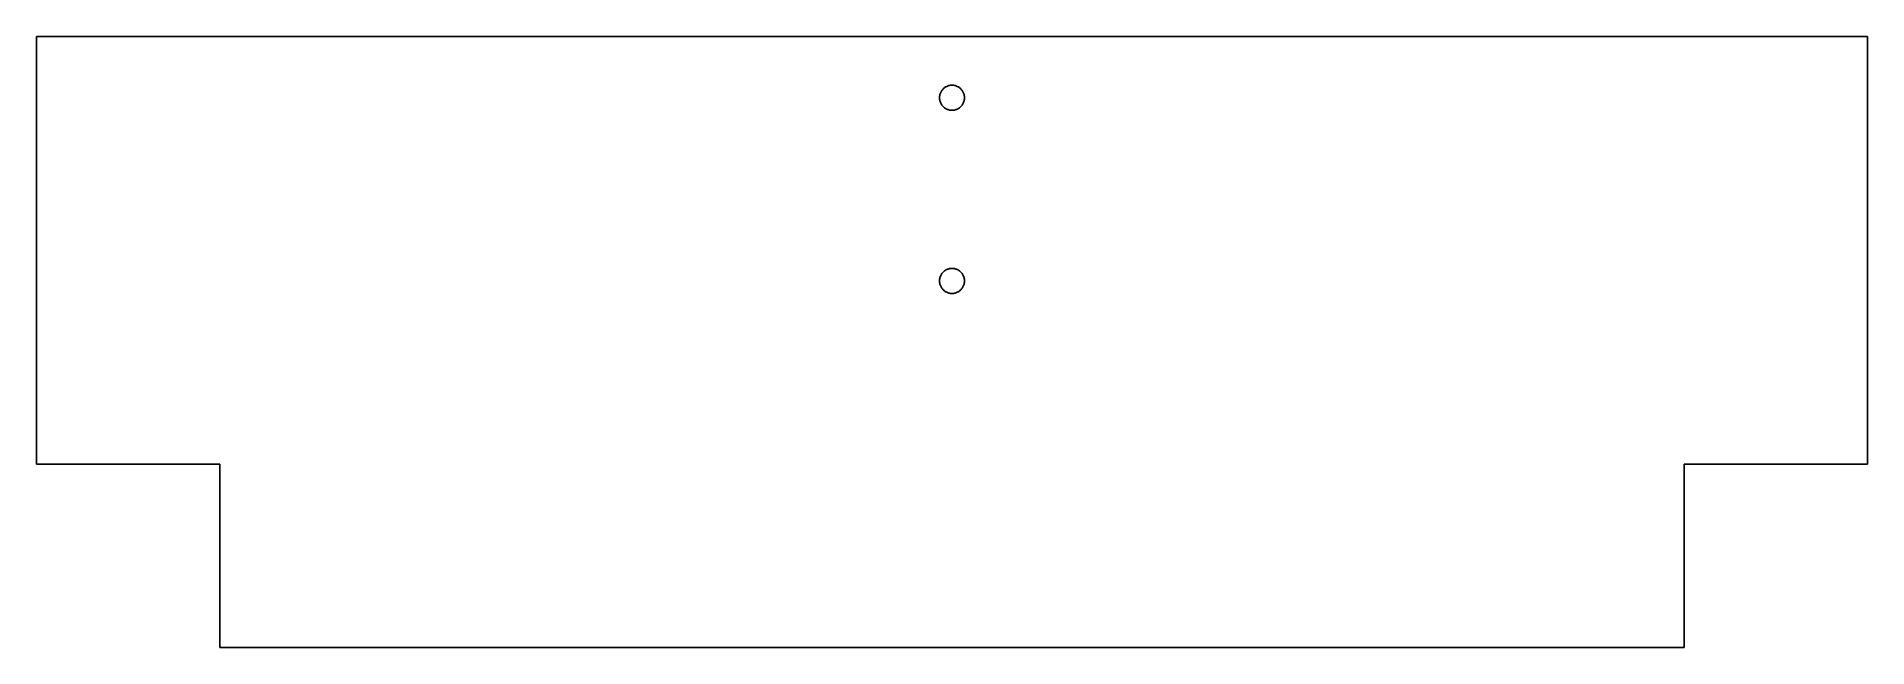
# Model space of a CAD drawing. Header units: metres. Extents: x -150 to 150, y -50 to 50.
import ezdxf

# ---------------------------------------------------------------- set-up
doc = ezdxf.new("R2010")
doc.units = ezdxf.units.M

msp = doc.modelspace()

# ---------------------------------------------------------------- linework, layer by layer
for p, q in [((150, 50), (-150, 50)), ((-150, 50), (-150, -20)), ((150, -20), (150, 50)), ((-0.509811, 41.9856), (-0.384125, 42.0137)), ((-0.384125, 42.0137), (-0.256927, 42.0338)), ((-0.256927, 42.0338), (-0.128708, 42.0459)), ((-0.128708, 42.0459), (0, 42.05)), ((0, 42.05), (0.128708, 42.0459)), ((0.128708, 42.0459), (0.256927, 42.0338)), ((0.256927, 42.0338), (0.384125, 42.0137)), ((0.384125, 42.0137), (0.509811, 41.9856)), ((-2.04999, 40), (-2.04594, 40.1287)), ((-2.04594, 39.8713), (-2.04999, 40)), ((-2.04594, 40.1287), (-2.03383, 40.2569)), ((-2.03383, 39.7431), (-2.04594, 39.8713)), ((-2.03383, 40.2569), (-2.01369, 40.3841)), ((-2.01369, 39.6159), (-2.03383, 39.7431)), ((-2.01369, 40.3841), (-1.98558, 40.5098)), ((-1.98558, 39.4902), (-2.01369, 39.6159)), ((-1.98558, 40.5098), (-1.94966, 40.6335)), ((-1.94966, 39.3665), (-1.98558, 39.4902)), ((-1.94966, 40.6335), (-1.90604, 40.7547)), ((-1.90604, 39.2453), (-1.94966, 39.3665)), ((-1.90604, 40.7547), (-1.85489, 40.8728)), ((-1.85489, 39.1272), (-1.90604, 39.2453)), ((-1.85489, 40.8728), (-1.79642, 40.9876)), ((-1.79642, 39.0124), (-1.85489, 39.1272)), ((-1.79642, 40.9876), (-1.73087, 41.0984)), ((-1.73087, 38.9016), (-1.79642, 39.0124)), ((-1.73087, 41.0984), (-1.65848, 41.205)), ((-1.65848, 41.205), (-1.57954, 41.3067)), ((-1.57954, 41.3067), (-1.49438, 41.4033)), ((-1.49438, 41.4033), (-1.40332, 41.4944)), ((-1.40332, 41.4944), (-1.30672, 41.5795)), ((-1.30672, 41.5795), (-1.20496, 41.6585)), ((-1.20496, 41.6585), (-1.09843, 41.7309)), ((-1.09843, 41.7309), (-0.987595, 41.7964)), ((-0.987595, 41.7964), (-0.872833, 41.8549)), ((-0.872833, 41.8549), (-0.754654, 41.906)), ((-0.754654, 41.906), (-0.633484, 41.9497)), ((-0.633484, 41.9497), (-0.509811, 41.9856)), ((0.509811, 41.9856), (0.633484, 41.9497)), ((0.633484, 41.9497), (0.754654, 41.906)), ((0.754654, 41.906), (0.872833, 41.8549)), ((0.872833, 41.8549), (0.987595, 41.7964)), ((0.987595, 41.7964), (1.09843, 41.7309)), ((1.09843, 41.7309), (1.20496, 41.6585)), ((1.20496, 41.6585), (1.30672, 41.5795)), ((1.30672, 41.5795), (1.40332, 41.4944)), ((1.40332, 41.4944), (1.49438, 41.4033)), ((1.49438, 41.4033), (1.57954, 41.3067)), ((1.57954, 41.3067), (1.65848, 41.205)), ((1.65848, 41.205), (1.73087, 41.0984)), ((1.73087, 41.0984), (1.79642, 40.9876)), ((1.79642, 39.0124), (1.73087, 38.9016)), ((1.79642, 40.9876), (1.85489, 40.8728)), ((1.85489, 39.1272), (1.79642, 39.0124)), ((1.85489, 40.8728), (1.90604, 40.7547)), ((1.90604, 39.2453), (1.85489, 39.1272)), ((1.90604, 40.7547), (1.94966, 40.6335)), ((1.94966, 39.3665), (1.90604, 39.2453)), ((1.94966, 40.6335), (1.98558, 40.5098)), ((1.98558, 39.4902), (1.94966, 39.3665)), ((1.98558, 40.5098), (2.01369, 40.3841)), ((2.01369, 39.6159), (1.98558, 39.4902)), ((2.01369, 40.3841), (2.03383, 40.2569)), ((2.03383, 39.7431), (2.01369, 39.6159)), ((2.03383, 40.2569), (2.04594, 40.1287)), ((2.04594, 39.8713), (2.03383, 39.7431)), ((2.04594, 40.1287), (2.04999, 40)), ((2.04999, 40), (2.04594, 39.8713)), ((-1.65848, 38.795), (-1.73087, 38.9016)), ((-1.57954, 38.6933), (-1.65848, 38.795)), ((-1.49438, 38.5967), (-1.57954, 38.6933)), ((-1.40332, 38.5056), (-1.49438, 38.5967)), ((-1.30672, 38.4204), (-1.40332, 38.5056)), ((-1.20496, 38.3415), (-1.30672, 38.4204)), ((-1.09843, 38.2691), (-1.20496, 38.3415)), ((-0.987595, 38.2036), (-1.09843, 38.2691)), ((-0.872833, 38.1451), (-0.987595, 38.2036)), ((-0.754654, 38.0939), (-0.872833, 38.1451)), ((-0.633484, 38.0503), (-0.754654, 38.0939)), ((-0.509811, 38.0144), (-0.633484, 38.0503)), ((-0.384125, 37.9863), (-0.509811, 38.0144)), ((-0.256927, 37.9662), (-0.384125, 37.9863)), ((-0.128708, 37.954), (-0.256927, 37.9662)), ((0, 37.95), (-0.128708, 37.954)), ((0.128708, 37.954), (0, 37.95)), ((0.256927, 37.9662), (0.128708, 37.954)), ((0.384125, 37.9863), (0.256927, 37.9662)), ((0.509811, 38.0144), (0.384125, 37.9863)), ((0.633484, 38.0503), (0.509811, 38.0144)), ((0.754654, 38.0939), (0.633484, 38.0503)), ((0.872833, 38.1451), (0.754654, 38.0939)), ((0.987595, 38.2036), (0.872833, 38.1451)), ((1.09843, 38.2691), (0.987595, 38.2036)), ((1.20496, 38.3415), (1.09843, 38.2691)), ((1.30672, 38.4204), (1.20496, 38.3415)), ((1.40332, 38.5056), (1.30672, 38.4204)), ((1.49438, 38.5967), (1.40332, 38.5056)), ((1.57954, 38.6933), (1.49438, 38.5967)), ((1.65848, 38.795), (1.57954, 38.6933)), ((1.73087, 38.9016), (1.65848, 38.795)), ((-0.509811, 11.9856), (-0.384125, 12.0137)), ((-0.384125, 12.0137), (-0.256927, 12.0338)), ((-0.256927, 12.0338), (-0.128708, 12.0459)), ((-0.128708, 12.0459), (0, 12.05)), ((0, 12.05), (0.128708, 12.0459)), ((0.128708, 12.0459), (0.256927, 12.0338)), ((0.256927, 12.0338), (0.384125, 12.0137)), ((0.384125, 12.0137), (0.509811, 11.9856)), ((-2.04999, 10), (-2.04594, 10.1287)), ((-2.04594, 9.87128), (-2.04999, 10)), ((-2.04594, 10.1287), (-2.03383, 10.2569)), ((-2.03383, 9.74306), (-2.04594, 9.87128)), ((-2.03383, 10.2569), (-2.01369, 10.3841)), ((-2.01369, 9.61586), (-2.03383, 9.74306)), ((-2.01369, 10.3841), (-1.98558, 10.5098)), ((-1.98558, 9.49017), (-2.01369, 9.61586)), ((-1.98558, 10.5098), (-1.94966, 10.6335)), ((-1.94966, 9.3665), (-1.98558, 9.49017)), ((-1.94966, 10.6335), (-1.90604, 10.7547)), ((-1.90604, 9.24533), (-1.94966, 9.3665)), ((-1.90604, 10.7547), (-1.85489, 10.8728)), ((-1.85489, 9.12715), (-1.90604, 9.24533)), ((-1.85489, 10.8728), (-1.79642, 10.9876)), ((-1.79642, 9.01239), (-1.85489, 9.12715)), ((-1.79642, 10.9876), (-1.73087, 11.0984)), ((-1.73087, 8.90155), (-1.79642, 9.01239)), ((-1.73087, 11.0984), (-1.65848, 11.205)), ((-1.65848, 11.205), (-1.57954, 11.3067)), ((-1.57954, 11.3067), (-1.49438, 11.4033)), ((-1.49438, 11.4033), (-1.40332, 11.4944)), ((-1.40332, 11.4944), (-1.30672, 11.5795)), ((-1.30672, 11.5795), (-1.20496, 11.6585)), ((-1.20496, 11.6585), (-1.09843, 11.7309)), ((-1.09843, 11.7309), (-0.987595, 11.7964)), ((-0.987595, 11.7964), (-0.872833, 11.8549)), ((-0.872833, 11.8549), (-0.754654, 11.906)), ((-0.754654, 11.906), (-0.633484, 11.9497)), ((-0.633484, 11.9497), (-0.509811, 11.9856)), ((0.509811, 11.9856), (0.633484, 11.9497)), ((0.633484, 11.9497), (0.754654, 11.906)), ((0.754654, 11.906), (0.872833, 11.8549)), ((0.872833, 11.8549), (0.987595, 11.7964)), ((0.987595, 11.7964), (1.09843, 11.7309)), ((1.09843, 11.7309), (1.20496, 11.6585)), ((1.20496, 11.6585), (1.30672, 11.5795)), ((1.30672, 11.5795), (1.40332, 11.4944)), ((1.40332, 11.4944), (1.49438, 11.4033)), ((1.49438, 11.4033), (1.57954, 11.3067)), ((1.57954, 11.3067), (1.65848, 11.205)), ((1.65848, 11.205), (1.73087, 11.0984)), ((1.73087, 11.0984), (1.79642, 10.9876)), ((1.79642, 9.01239), (1.73087, 8.90155)), ((1.79642, 10.9876), (1.85489, 10.8728)), ((1.85489, 9.12715), (1.79642, 9.01239)), ((1.85489, 10.8728), (1.90604, 10.7547)), ((1.90604, 9.24533), (1.85489, 9.12715)), ((1.90604, 10.7547), (1.94966, 10.6335)), ((1.94966, 9.3665), (1.90604, 9.24533)), ((1.94966, 10.6335), (1.98558, 10.5098)), ((1.98558, 9.49017), (1.94966, 9.3665)), ((1.98558, 10.5098), (2.01369, 10.3841)), ((2.01369, 9.61586), (1.98558, 9.49017)), ((2.01369, 10.3841), (2.03383, 10.2569)), ((2.03383, 9.74306), (2.01369, 9.61586)), ((2.03383, 10.2569), (2.04594, 10.1287)), ((2.04594, 9.87128), (2.03383, 9.74306)), ((2.04594, 10.1287), (2.04999, 10)), ((2.04999, 10), (2.04594, 9.87128)), ((-1.65848, 8.79503), (-1.73087, 8.90155)), ((-1.57954, 8.69327), (-1.65848, 8.79503)), ((-1.49438, 8.59666), (-1.57954, 8.69327)), ((-1.40332, 8.5056), (-1.49438, 8.59666)), ((-1.30672, 8.42044), (-1.40332, 8.5056)), ((-1.20496, 8.34151), (-1.30672, 8.42044)), ((-1.09843, 8.26912), (-1.20496, 8.34151)), ((-0.987595, 8.20357), (-1.09843, 8.26912)), ((-0.872833, 8.1451), (-0.987595, 8.20357)), ((-0.754654, 8.09395), (-0.872833, 8.1451)), ((-0.633484, 8.05032), (-0.754654, 8.09395)), ((-0.509811, 8.0144), (-0.633484, 8.05032)), ((-0.384125, 7.9863), (-0.509811, 8.0144)), ((-0.256927, 7.96616), (-0.384125, 7.9863)), ((-0.128708, 7.95404), (-0.256927, 7.96616)), ((0, 7.95), (-0.128708, 7.95404)), ((0.128708, 7.95404), (0, 7.95)), ((0.256927, 7.96616), (0.128708, 7.95404)), ((0.384125, 7.9863), (0.256927, 7.96616)), ((0.509811, 8.0144), (0.384125, 7.9863)), ((0.633484, 8.05032), (0.509811, 8.0144)), ((0.754654, 8.09395), (0.633484, 8.05032)), ((0.872833, 8.1451), (0.754654, 8.09395)), ((0.987595, 8.20357), (0.872833, 8.1451)), ((1.09843, 8.26912), (0.987595, 8.20357)), ((1.20496, 8.34151), (1.09843, 8.26912)), ((1.30672, 8.42044), (1.20496, 8.34151)), ((1.40332, 8.5056), (1.30672, 8.42044)), ((1.49438, 8.59666), (1.40332, 8.5056)), ((1.57954, 8.69327), (1.49438, 8.59666)), ((1.65848, 8.79503), (1.57954, 8.69327)), ((1.73087, 8.90155), (1.65848, 8.79503)), ((-150, -20), (-120, -20)), ((-120, -20), (-120, -50)), ((120, -20), (150, -20)), ((120, -50), (120, -20)), ((-120, -50), (120, -50))]:
    msp.add_line(p, q)

doc.saveas('drawing.dxf')
